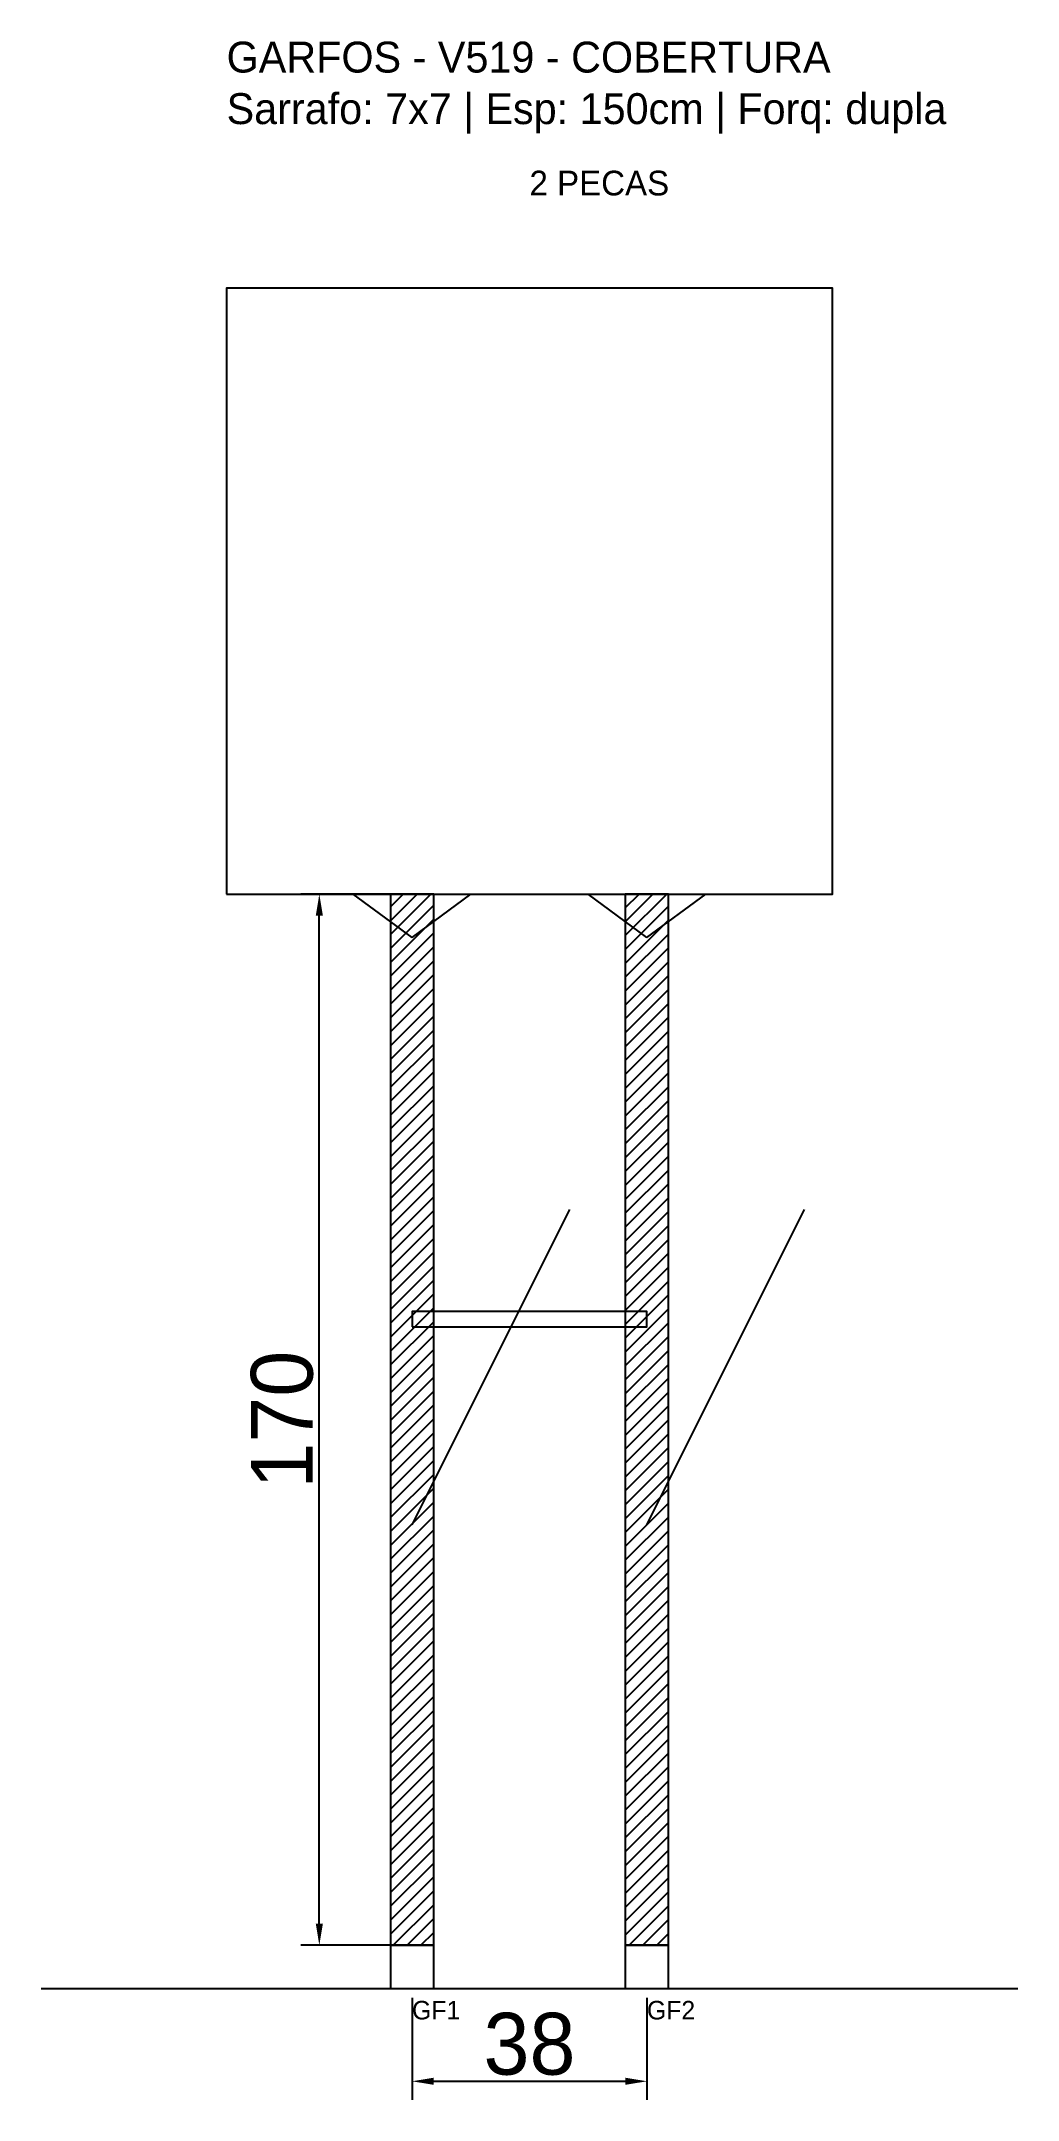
# Model space of a CAD drawing. Header units: metres. Extents: x -30 to 128, y -25 to 308.
import ezdxf

# ---------------------------------------------------------------- set-up
doc = ezdxf.new("R2010")
doc.units = ezdxf.units.M
for name, color, linetype in [('BARRA_ANCORAGEM', 1, 'Continuous'), ('COTA', 241, 'Continuous'), ('GARFOS OK', 3, 'Continuous'), ('NOME DA VIGA', 6, 'Continuous'), ('SARR_7x7', 40, 'Continuous'), ('TIRAS REESCORAMENTO', 252, 'Continuous'), ('VIGAS', 3, 'Continuous')]:
    doc.layers.add(name, color=color, linetype=linetype)
doc.dimstyles.new('EZ DXF', dxfattribs={"dimtxt": 10, "dimasz": 3.5, "dimexe": 3, "dimexo": 1.5, "dimgap": 1, "dimtad": 1, "dimdec": 1, "dimdsep": 46, "dimcen": 2.5, "dimazin": 3, "dimtfac": 1, "dimtmove": 0, "dimatfit": 3})

msp = doc.modelspace()

# ---------------------------------------------------------------- hatches: boundary and pattern name
at = {"layer": 'COTA'}
h = msp.add_hatch(dxfattribs=at)
h.set_pattern_fill('ANSI31', scale=0.5)
h.paths.add_polyline_path([(26.5, 0), (33.5, 0), (33.5, 170), (26.5, 170)])
h = msp.add_hatch(dxfattribs=at)
h.set_pattern_fill('ANSI31', scale=0.5)
h.paths.add_polyline_path([(64.5, 0), (71.5, 0), (71.5, 170), (64.5, 170)])

# ---------------------------------------------------------------- linework, layer by layer
at = {"layer": 'BARRA_ANCORAGEM'}
for p, q in [((30, 68), (55.5, 119)), ((68, 68), (93.5, 119))]:
    msp.add_line(p, q, dxfattribs=at)
at = {"layer": 'GARFOS OK'}
for p, q in [((30, 163), (20.5, 170)), ((20.5, 170), (39.5, 170)), ((30, 163), (39.5, 170)), ((68, 163), (58.5, 170)), ((58.5, 170), (77.5, 170)), ((68, 163), (77.5, 170))]:
    msp.add_line(p, q, dxfattribs=at)
at = {"layer": 'GARFOS OK', "linetype": 'CONTINUOUS'}
msp.add_line((-30, -7), (128, -7), dxfattribs=at)
at = {"layer": 'GARFOS OK'}
for points in [[(26.5, 0), (33.5, 0), (33.5, 170), (26.5, 170), (26.5, 0)], [(64.5, 0), (71.5, 0), (71.5, 170), (64.5, 170), (64.5, 0)]]:
    msp.add_lwpolyline(points, dxfattribs=at)
at = {"layer": 'SARR_7x7'}
for points in [[(26.5, -7), (33.5, -7), (33.5, 0), (26.5, 0), (26.5, -7)], [(64.5, -7), (71.5, -7), (71.5, 0), (64.5, 0), (64.5, -7)]]:
    msp.add_lwpolyline(points, dxfattribs=at)
at = {"layer": 'TIRAS REESCORAMENTO'}
msp.add_lwpolyline([(30, 100), (68, 100), (68, 102.5), (30, 102.5), (30, 100)], dxfattribs=at)
at = {"layer": 'VIGAS'}
msp.add_lwpolyline([(0, 170), (98, 170), (98, 268), (0, 268), (0, 170)], dxfattribs=at)

# ---------------------------------------------------------------- texts
at = {"layer": 'NOME DA VIGA'}
for s, height, p in [('2 PECAS', 4, (49, 283)), ('GF1', 3, (30, -12)), ('GF2', 3, (68, -12))]:
    msp.add_text(s, height=height, dxfattribs=at).set_placement(p)
at = {"layer": 'NOME DA VIGA', "insert": (0, 293), "char_height": 5, "attachment_point": 7}
msp.add_mtext('GARFOS - V519 - COBERTURA\\PSarrafo: 7x7 | Esp: 150cm | Forq: dupla', dxfattribs=at)

# ---------------------------------------------------------------- dimensions: what is measured, and where the dimension line sits
at = {"layer": 'COTA'}
msp.add_linear_dim(base=(15, 0), p1=(30, 0), p2=(30, 170), angle=90, dimstyle='EZ DXF', dxfattribs=at).render()
msp.add_linear_dim(base=(30, -22), p1=(30, -7), p2=(68, -7), dimstyle='EZ DXF', dxfattribs=at).render()

doc.saveas('drawing.dxf')
